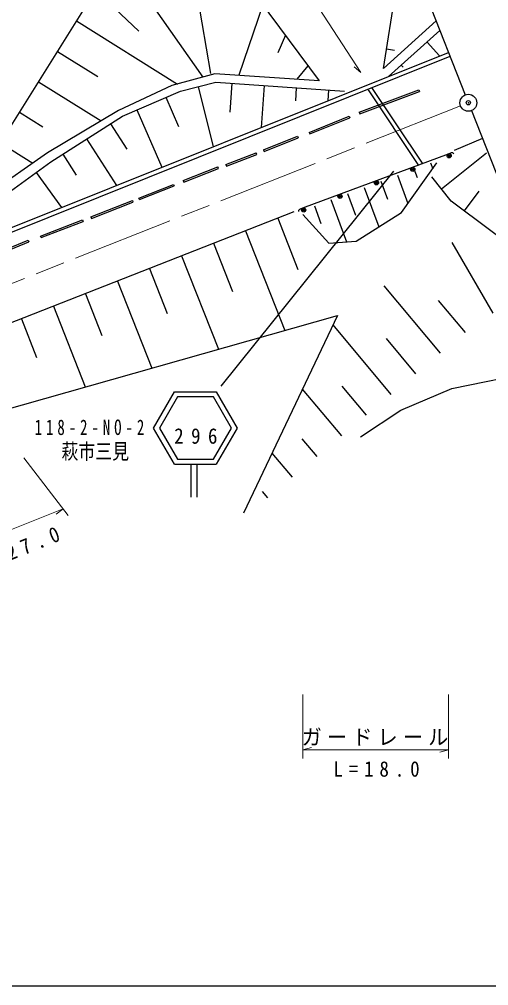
# Model space of a CAD drawing. Units: millimetres, scale not verified. Extents: x 40000 to 680000, y 20000 to 380000.
# Drawn here: x 498508 to 554042, y 205000 to 319388 of the extents above; entities that cross this region are included whole.
import ezdxf
from ezdxf.enums import TextEntityAlignment as Align

# ---------------------------------------------------------------- set-up
doc = ezdxf.new("R2010")
doc.units = ezdxf.units.MM
doc.header["$LTSCALE"] = 1000
doc.header["$PDMODE"] = 32
doc.header["$PDSIZE"] = 500
doc.linetypes.add('CHAIN', pattern=[18.5, 12, -1.5, 3.5, -1.5])
for name, color, linetype, lineweight in [('M-BGD', 7, 'Continuous', 25), ('M-BMK', 2, 'CHAIN', 13), ('M-BMK-SRVR', 3, 'Continuous', 25), ('M-STR-HTXT', 7, 'Continuous', 13), ('M-STR-STRC', 7, 'Continuous', 25), ('M-TTL-BAND', 7, 'Continuous', 25)]:
    doc.layers.add(name, color=color, linetype=linetype, lineweight=lineweight)
doc.layers.add('M-OTRS', color=6, linetype='Continuous')
doc.styles.add('ＭＳ ゴシック', font='')
doc.styles.get('ＭＳ ゴシック').set_extended_font_data('MS Gothic')

msp = doc.modelspace()

# ---------------------------------------------------------------- linework, layer by layer
at = {"layer": 'M-BGD'}
for p, q in [((518508, 328374), (521117, 312992)), ((511679, 324701), (520233, 312547)), ((508172, 322233), (512632, 317990)), ((527327, 321091), (524488, 312760)), ((505292, 319197), (517230, 311726)), ((541584, 313561), (547823, 319204)), ((542171, 312625), (548279, 318046)), ((529995, 317496), (529080, 315433)), ((541957, 315885), (542890, 315735)), ((546752, 316691), (548210, 315047)), ((485455, 289873), (549286, 315479)), ((485642, 289409), (549472, 315015)), ((503036, 315594), (507778, 312627)), ((532662, 313900), (531346, 312295)), ((543698, 313980), (543941, 313706)), ((500781, 311991), (508178, 307362)), ((519665, 311423), (521443, 304310)), ((523660, 311815), (523426, 308413)), ((527467, 311554), (527126, 306589)), ((531274, 311292), (531166, 309730)), ((546214, 302358), (540237, 311310)), ((515858, 310159), (517348, 306712)), ((535081, 311031), (534992, 309745)), ((538712, 308394), (545776, 311045)), ((538782, 308207), (545847, 310858)), ((545798, 302080), (539821, 311032)), ((545776, 311045), (545847, 310858)), ((498526, 308387), (501305, 306648)), ((512429, 308677), (515369, 301873)), ((532821, 306005), (537524, 307928)), ((532897, 305820), (537600, 307743)), ((537524, 307928), (537600, 307743)), ((538712, 308394), (538782, 308207)), ((509300, 307035), (511227, 304010)), ((527402, 303920), (531434, 305542)), ((531434, 305542), (531509, 305357)), ((532821, 306005), (532897, 305820)), ((496271, 304784), (500123, 302374)), ((506471, 305233), (509987, 299714)), ((527477, 303735), (531509, 305357)), ((553305, 305281), (549968, 303878)), ((503643, 303432), (505232, 300938)), ((522934, 302207), (526549, 303574)), ((523005, 302020), (526620, 303387)), ((526620, 303387), (526549, 303574)), ((527402, 303920), (527477, 303735)), ((532068, 297064), (549275, 303474)), ((548467, 299316), (553779, 303566)), ((549275, 303474), (549556, 303578)), ((522934, 302207), (523005, 302020)), ((547171, 302399), (547429, 301701)), ((500485, 301267), (503498, 297111)), ((517906, 300313), (522005, 301928)), ((517979, 300127), (522078, 301742)), ((522078, 301742), (522005, 301928)), ((543243, 300947), (544489, 297575)), ((545207, 301673), (545583, 300655)), ((512646, 298228), (516747, 299850)), ((516747, 299850), (516821, 299664)), ((517906, 300313), (517979, 300127)), ((541279, 300222), (542067, 298089)), ((512720, 298042), (516821, 299664)), ((537350, 298770), (538292, 296222)), ((539314, 299496), (541044, 294816)), ((551183, 296701), (552932, 299033)), ((506980, 296004), (511881, 297950)), ((507054, 295818), (511955, 297764)), ((511881, 297950), (511955, 297764)), ((512720, 298042), (512646, 298228)), ((535386, 298044), (537233, 293048)), ((530971, 296602), (489278, 280204)), ((531787, 296960), (532068, 297064)), ((533422, 297318), (534192, 295234)), ((501004, 293734), (505985, 295657)), ((501076, 293547), (506057, 295470)), ((505985, 295657), (506057, 295470)), ((506980, 296004), (507054, 295818)), ((529076, 295857), (531473, 289764)), ((525286, 294366), (529931, 282556)), ((494349, 291090), (499563, 293245)), ((494426, 290906), (499639, 293060)), ((499563, 293245), (499639, 293060)), ((501076, 293547), (501004, 293734)), ((521495, 292875), (523744, 287158)), ((554561, 284595), (549735, 292966)), ((517705, 291385), (522055, 280326)), ((513915, 289894), (516016, 284553)), ((510125, 288403), (514178, 278097)), ((548361, 279877), (541690, 287843)), ((506334, 286912), (508287, 281947)), ((551284, 282324), (548109, 286116)), ((502544, 285422), (506302, 275867)), ((498754, 283931), (500559, 279342)), ((542513, 274981), (535627, 283205)), ((545437, 277429), (541942, 281603)), ((539590, 272533), (536708, 275974)), ((536666, 270085), (532027, 275625)), ((533743, 267637), (531985, 269736)), ((530819, 265189), (528428, 268045)), ((527895, 262741), (527262, 263498))]:
    msp.add_line(p, q, dxfattribs=at)
for points in [[(489478, 294076), (495144, 302982), (506419, 320999), (516939, 328403), (520077, 328345), (523326, 326485), (533996, 312102)], [(541584, 313561), (543076, 322859), (544759, 326984)], [(533996, 312102), (521656, 312936), (516538, 311537), (510230, 308591), (501847, 303568), (494804, 298688), (489478, 294076)], [(488083, 291546), (495255, 297474), (502229, 302531), (510714, 307936), (517572, 310900), (521757, 311946), (536984, 310900)], [(549556, 303578), (549631, 303606), (549682, 303614), (549748, 303607), (549796, 303593), (549839, 303566), (549888, 303520), (549914, 303477), (549925, 303449)], [(532037, 296287), (535126, 292905), (538361, 293125), (543729, 296508), (547920, 302391)], [(558989, 290846), (549622, 297873), (547312, 300760)], [(531593, 296621), (531579, 296658), (531577, 296721), (531588, 296779), (531617, 296843), (531654, 296888), (531712, 296932), (531787, 296960)], [(479801, 256596), (483257, 270861), (493552, 272258), (536155, 284318), (525051, 260934)], [(538876, 269962), (543655, 273124), (549685, 275698), (559743, 277757), (564194, 277625)]]:
    msp.add_lwpolyline(points, dxfattribs=at)
for centre, radius in [((549363, 303239), 250), ((549363, 303239), 150), ((549363, 303239), 50), ((545061, 301637), 250), ((545061, 301637), 150), ((545061, 301637), 50), ((540759, 300035), 250), ((540759, 300035), 150), ((540759, 300035), 50), ((536457, 298432), 250), ((536457, 298432), 150), ((536457, 298432), 50), ((532156, 296830), 250), ((532156, 296830), 150), ((532156, 296830), 50)]:
    msp.add_circle(centre, radius, dxfattribs=at)
at = {"layer": 'M-BMK'}
msp.add_line((550709, 309145), (461998, 274029), dxfattribs=at)
at = {"layer": 'M-BMK-SRVR'}
for p, q in [((537787, 344690), (551272, 310444)), ((552005, 308583), (566261, 272376))]:
    msp.add_line(p, q, dxfattribs=at)
msp.add_circle((551638, 309513), 1000, dxfattribs=at)
at = {"layer": 'M-OTRS'}
msp.add_point((551638, 309513), dxfattribs=at)
at = {"layer": 'M-STR-HTXT'}
for p, q in [((538914, 313078), (538134, 313764)), ((504303, 260673), (499027, 267464)), ((478513, 251409), (503689, 261463)), ((503689, 261463), (502864, 260832)), ((532068, 239485), (532068, 231904)), ((549275, 231904), (549275, 239485)), ((532068, 232904), (533068, 233184)), ((532068, 232904), (549275, 232904)), ((549275, 232904), (548275, 232624))]:
    msp.add_line(p, q, dxfattribs=at)
msp.add_lwpolyline([(538914, 313078), (525804, 333247), (497524, 333247)], dxfattribs=at)
at = {"layer": 'M-STR-STRC'}
for p, q in [((522397, 275948), (542812, 301433)), ((516867, 275298), (521817, 275298)), ((516867, 266724), (521817, 266724)), ((518831, 262844), (518831, 266724)), ((519515, 266724), (519515, 262844))]:
    msp.add_line(p, q, dxfattribs=at)
for points in [[(516867, 266724), (514392, 271011), (516867, 275298)], [(521817, 275298), (524292, 271011), (521817, 266724)]]:
    msp.add_lwpolyline(points, dxfattribs=at)
msp.add_lwpolyline([(521470, 267324), (523599, 271011), (521470, 274698), (517213, 274698), (515085, 271011), (517213, 267324)], close=True, dxfattribs=at)
at = {"layer": 'M-TTL-BAND'}
msp.add_line((40000, 205000), (579000, 205000), dxfattribs=at)

# ---------------------------------------------------------------- texts
at = {"layer": 'M-STR-HTXT', "insert": (494020, 253919), "char_height": 1833, "attachment_point": 7, "rotation": 21.8, "style": 'ＭＳ ゴシック'}
msp.add_mtext('\\T1.62;\\W0.9;L=27.0', dxfattribs=at)
at = {"layer": 'M-STR-HTXT', "char_height": 1833, "attachment_point": 7, "style": 'ＭＳ ゴシック'}
for s, insert in [('\\T1.26;\\W0.95;ガードレール', (531922, 233404)), ('\\T1.62;\\W0.9;L=18.0', (535661, 229710))]:
    msp.add_mtext(s, dxfattribs=dict(at, insert=insert))
at = {"layer": 'M-STR-STRC', "style": 'ＭＳ ゴシック', "width": 0.8}
msp.add_text('萩市三見', height=1833, dxfattribs=at).set_placement((503495, 266779), align=Align.BOTTOM_LEFT)
at = {"layer": 'M-STR-STRC', "char_height": 1833, "attachment_point": 7, "style": 'ＭＳ ゴシック'}
for s, insert in [('\\T1.54;\\W0.7;118-2-NO-2', (500320, 270153)), ('\\T1.78;\\W0.9;296', (516831, 269123))]:
    msp.add_mtext(s, dxfattribs=dict(at, insert=insert))

doc.saveas('drawing.dxf')
